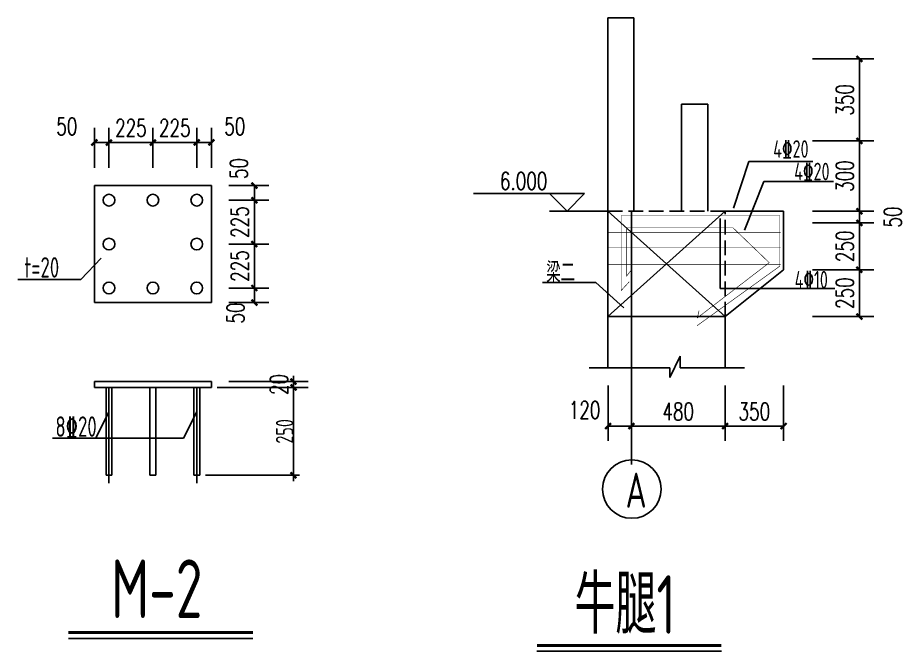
# Model space of a CAD drawing. Extents: x -73672 to 366960, y -527333 to 140666.
# Drawn here: x 228633 to 243781, y -410305 to -399485 of the extents above; entities that cross this region are included whole.
import ezdxf
from ezdxf.enums import TextEntityAlignment as Align

# ---------------------------------------------------------------- set-up
doc = ezdxf.new("R2010")
doc.units = 0
doc.header["$LTSCALE"] = 1000
doc.header["$MEASUREMENT"] = 0
doc.linetypes.add('DASH', pattern=[0.35, 0.25, -0.1])
for name, color, linetype in [('AXIS', 3, 'Continuous'), ('COLU_DE_TEXT', 7, 'Continuous'), ('DIM', 3, 'Continuous'), ('DIM_ELEV', 3, 'Continuous'), ('DOTE', 167, 'Continuous'), ('NUM', 3, 'Continuous'), ('建-尺寸', 3, 'Continuous'), ('文字', 7, 'Continuous')]:
    doc.layers.add(name, color=color, linetype=linetype)
doc.styles.add('_TCH_DIM', font='SIMPLEX', dxfattribs={"bigfont": 'GBCBIG'})
doc.styles.add('A-DIM_T3', font='SIMPLEX', dxfattribs={"width": 0.705882, "bigfont": 'GBCBIG'})
doc.styles.add('TSSD_Dimension', font='Tssdeng.shx', dxfattribs={"width": 0.7, "bigfont": '1hztxt.shx'})
doc.styles.add('TSSD_Label', font='Tssdeng.shx', dxfattribs={"width": 0.7, "bigfont": 'hztxt.shx'})
doc.styles.add('TSSD_Rein', font='Tssdeng.shx', dxfattribs={"width": 0.7, "bigfont": 'hztxt.shx'})
doc.dimstyles.new('A-DIM-100', dxfattribs={"dimtxt": 297.5, "dimasz": 100, "dimexe": 250, "dimexo": 300, "dimgap": 100, "dimtad": 1, "dimdec": 0, "dimzin": 0, "dimdsep": 46, "dimtxsty": 'A-DIM_T3', "dimblk": 'ARCHTICK', "dimcen": 0.09, "dimclrt": 7, "dimazin": 2, "dimtfac": 1, "dimtdec": 0, "dimtix": 1, "dimtmove": 2, "dimatfit": 3, "dimfxl": 0, "dimtolj": 1, "dimtzin": 0, "dimarcsym": 0})
doc.dimstyles.new('TSSD_10_1', dxfattribs={"dimtxt": 300, "dimasz": 100, "dimexe": 100, "dimexo": 100, "dimgap": 1, "dimtad": 1, "dimdec": 0, "dimlfac": 0.1, "dimzin": 0, "dimdsep": 46, "dimtxsty": 'TSSD_Dimension', "dimblk": 'ARCHTICK', "dimcen": 0, "dimdle": 100, "dimclrd": 3, "dimclre": 3, "dimclrt": 7, "dimadec": 0, "dimazin": 0, "dimtfac": 1, "dimtdec": 0, "dimtix": 1, "dimtmove": 2, "dimatfit": 3, "dimfxl": 0, "dimtolj": 1, "dimtzin": 0, "dimarcsym": 0})

# ---------------------------------------------------------------- blocks, each defined once
blk = doc.blocks.new('_ArchTick')
at = {"color": 0, "linetype": 'ByBlock', "const_width": 0.4}
blk.add_lwpolyline([(-0.5, -0.5), (0.5, 0.5)], dxfattribs=at)
blk = doc.blocks.new('*D7875')
at = {"layer": 'Defpoints', "color": 0}
for p in [(231942, -405799), (231742, -407299), (233345, -407299)]:
    blk.add_point(p, dxfattribs=at)
at = {"layer": 'DIM', "color": 3, "lineweight": -2}
for p, q in [((232042, -405799), (233445, -405799)), ((233345, -405699), (233345, -407399)), ((231842, -407299), (233445, -407299))]:
    blk.add_line(p, q, dxfattribs=at)
at = {"layer": 'DIM', "color": 3, "linetype": 'ByBlock', "lineweight": -2, "xscale": 100, "yscale": 100, "zscale": 100}
for p, rotation in [((233345, -405799), 90), ((233345, -407299), 270)]:
    blk.add_blockref('_ArchTick', p, dxfattribs=dict(at, rotation=rotation))
at = {"layer": 'DIM', "color": 7, "insert": (233194, -406549), "char_height": 300, "attachment_point": 5, "rotation": 90, "style": 'TSSD_Dimension'}
blk.add_mtext('\\A1;250', dxfattribs=at)
blk = doc.blocks.new('*D8802')
at = {"layer": 'Defpoints', "color": 0}
for p in [(240719, -405464), (241719, -405464), (240719, -406459)]:
    blk.add_point(p, dxfattribs=at)
at = {"layer": '建-尺寸', "color": 0, "lineweight": -2}
for p, q in [((240719, -405764), (240719, -406709)), ((241719, -405764), (241719, -406709)), ((241719, -406459), (240719, -406459))]:
    blk.add_line(p, q, dxfattribs=at)
at = {"layer": '建-尺寸', "color": 0, "linetype": 'ByBlock', "lineweight": -2, "xscale": 100, "yscale": 100, "zscale": 100, "rotation": 180}
blk.add_blockref('_ArchTick', (240719, -406459), dxfattribs=at)
at = {"layer": '建-尺寸', "color": 0, "linetype": 'ByBlock', "lineweight": -2, "xscale": 100, "yscale": 100, "zscale": 100}
blk.add_blockref('_ArchTick', (241719, -406459), dxfattribs=at)
at = {"layer": '建-尺寸', "color": 7, "insert": (241219, -406210), "char_height": 297.5, "attachment_point": 5, "style": 'A-DIM_T3'}
blk.add_mtext('\\A1;350', dxfattribs=at)
blk = doc.blocks.new('*D8803')
at = {"layer": 'Defpoints', "color": 0}
for p in [(239119, -405464), (240719, -405464), (239119, -406459)]:
    blk.add_point(p, dxfattribs=at)
at = {"layer": '建-尺寸', "color": 0, "lineweight": -2}
for p, q in [((239119, -405764), (239119, -406709)), ((240719, -405764), (240719, -406709)), ((240719, -406459), (239119, -406459))]:
    blk.add_line(p, q, dxfattribs=at)
at = {"layer": '建-尺寸', "color": 0, "linetype": 'ByBlock', "lineweight": -2, "xscale": 100, "yscale": 100, "zscale": 100, "rotation": 180}
blk.add_blockref('_ArchTick', (239119, -406459), dxfattribs=at)
at = {"layer": '建-尺寸', "color": 0, "linetype": 'ByBlock', "lineweight": -2, "xscale": 100, "yscale": 100, "zscale": 100}
blk.add_blockref('_ArchTick', (240719, -406459), dxfattribs=at)
at = {"layer": '建-尺寸', "color": 7, "insert": (239919, -406210), "char_height": 297.5, "attachment_point": 5, "style": 'A-DIM_T3'}
blk.add_mtext('\\A1;480', dxfattribs=at)
blk = doc.blocks.new('*D8804')
at = {"layer": 'Defpoints', "color": 0}
for p in [(238719, -405464), (239119, -405464), (238719, -406459)]:
    blk.add_point(p, dxfattribs=at)
at = {"layer": '建-尺寸', "color": 0, "lineweight": -2}
for p, q in [((238719, -405764), (238719, -406709)), ((239119, -405764), (239119, -406709)), ((239119, -406459), (238719, -406459))]:
    blk.add_line(p, q, dxfattribs=at)
at = {"layer": '建-尺寸', "color": 0, "linetype": 'ByBlock', "lineweight": -2, "xscale": 100, "yscale": 100, "zscale": 100, "rotation": 180}
blk.add_blockref('_ArchTick', (238719, -406459), dxfattribs=at)
at = {"layer": '建-尺寸', "color": 0, "linetype": 'ByBlock', "lineweight": -2, "xscale": 100, "yscale": 100, "zscale": 100}
blk.add_blockref('_ArchTick', (239119, -406459), dxfattribs=at)
at = {"layer": '建-尺寸', "color": 7, "insert": (238319, -406184), "char_height": 297.5, "attachment_point": 5, "style": 'A-DIM_T3'}
blk.add_mtext('\\A1;120', dxfattribs=at)
blk = doc.blocks.new('*D8805')
at = {"layer": 'Defpoints', "color": 0}
for p in [(241911, -400189), (241911, -401589), (243014, -401589)]:
    blk.add_point(p, dxfattribs=at)
at = {"layer": '建-尺寸', "color": 0, "lineweight": -2}
for p, q in [((242211, -400189), (243264, -400189)), ((243014, -400189), (243014, -401589)), ((242211, -401589), (243264, -401589))]:
    blk.add_line(p, q, dxfattribs=at)
at = {"layer": '建-尺寸', "color": 0, "linetype": 'ByBlock', "lineweight": -2, "xscale": 100, "yscale": 100, "zscale": 100}
for p, rotation in [((243014, -400189), 90), ((243014, -401589), 270)]:
    blk.add_blockref('_ArchTick', p, dxfattribs=dict(at, rotation=rotation))
at = {"layer": '建-尺寸', "color": 7, "insert": (242765, -400889), "char_height": 297.5, "attachment_point": 5, "rotation": 90, "style": 'A-DIM_T3'}
blk.add_mtext('\\A1;350', dxfattribs=at)
blk = doc.blocks.new('*D8806')
at = {"layer": 'Defpoints', "color": 0}
for p in [(241911, -401589), (241911, -402789), (243014, -402789)]:
    blk.add_point(p, dxfattribs=at)
at = {"layer": '建-尺寸', "color": 0, "lineweight": -2}
for p, q in [((242211, -401589), (243264, -401589)), ((243014, -401589), (243014, -402789)), ((242211, -402789), (243264, -402789))]:
    blk.add_line(p, q, dxfattribs=at)
at = {"layer": '建-尺寸', "color": 0, "linetype": 'ByBlock', "lineweight": -2, "xscale": 100, "yscale": 100, "zscale": 100}
for p, rotation in [((243014, -401589), 90), ((243014, -402789), 270)]:
    blk.add_blockref('_ArchTick', p, dxfattribs=dict(at, rotation=rotation))
at = {"layer": '建-尺寸', "color": 7, "insert": (242765, -402189), "char_height": 297.5, "attachment_point": 5, "rotation": 90, "style": 'A-DIM_T3'}
blk.add_mtext('\\A1;300', dxfattribs=at)
blk = doc.blocks.new('*D8807')
at = {"layer": 'Defpoints', "color": 0}
for p in [(241911, -402789), (241911, -402989), (243014, -402989)]:
    blk.add_point(p, dxfattribs=at)
at = {"layer": '建-尺寸', "color": 0, "lineweight": -2}
for p, q in [((242211, -402789), (243264, -402789)), ((243014, -402789), (243014, -402989)), ((242211, -402989), (243264, -402989))]:
    blk.add_line(p, q, dxfattribs=at)
at = {"layer": '建-尺寸', "color": 0, "linetype": 'ByBlock', "lineweight": -2, "xscale": 100, "yscale": 100, "zscale": 100}
for p, rotation in [((243014, -402789), 90), ((243014, -402989), 270)]:
    blk.add_blockref('_ArchTick', p, dxfattribs=dict(at, rotation=rotation))
at = {"layer": '建-尺寸', "color": 7, "insert": (243586, -402889), "char_height": 297.5, "attachment_point": 5, "rotation": 90, "style": 'A-DIM_T3'}
blk.add_mtext('\\A1;50', dxfattribs=at)
blk = doc.blocks.new('*D8808')
at = {"layer": 'Defpoints', "color": 0}
for p in [(241911, -402989), (241911, -403789), (243014, -403789)]:
    blk.add_point(p, dxfattribs=at)
at = {"layer": '建-尺寸', "color": 0, "lineweight": -2}
for p, q in [((242211, -402989), (243264, -402989)), ((243014, -402989), (243014, -403789)), ((242211, -403789), (243264, -403789))]:
    blk.add_line(p, q, dxfattribs=at)
at = {"layer": '建-尺寸', "color": 0, "linetype": 'ByBlock', "lineweight": -2, "xscale": 100, "yscale": 100, "zscale": 100}
for p, rotation in [((243014, -402989), 90), ((243014, -403789), 270)]:
    blk.add_blockref('_ArchTick', p, dxfattribs=dict(at, rotation=rotation))
at = {"layer": '建-尺寸', "color": 7, "insert": (242765, -403389), "char_height": 297.5, "attachment_point": 5, "rotation": 90, "style": 'A-DIM_T3'}
blk.add_mtext('\\A1;250', dxfattribs=at)
blk = doc.blocks.new('*D8809')
at = {"layer": 'Defpoints', "color": 0}
for p in [(241911, -403789), (241911, -404589), (243014, -404589)]:
    blk.add_point(p, dxfattribs=at)
at = {"layer": '建-尺寸', "color": 0, "lineweight": -2}
for p, q in [((242211, -403789), (243264, -403789)), ((243014, -403789), (243014, -404589)), ((242211, -404589), (243264, -404589))]:
    blk.add_line(p, q, dxfattribs=at)
at = {"layer": '建-尺寸', "color": 0, "linetype": 'ByBlock', "lineweight": -2, "xscale": 100, "yscale": 100, "zscale": 100}
for p, rotation in [((243014, -403789), 90), ((243014, -404589), 270)]:
    blk.add_blockref('_ArchTick', p, dxfattribs=dict(at, rotation=rotation))
at = {"layer": '建-尺寸', "color": 7, "insert": (242765, -404189), "char_height": 297.5, "attachment_point": 5, "rotation": 90, "style": 'A-DIM_T3'}
blk.add_mtext('\\A1;250', dxfattribs=at)
blk = doc.blocks.new('*D9079')
at = {"layer": 'Defpoints', "color": 0}
for p in [(230192, -401616), (229942, -402351), (230192, -402351)]:
    blk.add_point(p, dxfattribs=at)
at = {"layer": '建-尺寸', "color": 0, "lineweight": -2}
for p, q in [((229942, -402051), (229942, -401366)), ((230192, -402051), (230192, -401366)), ((229942, -401616), (230192, -401616))]:
    blk.add_line(p, q, dxfattribs=at)
at = {"layer": '建-尺寸', "color": 0, "linetype": 'ByBlock', "lineweight": -2, "xscale": 100, "yscale": 100, "zscale": 100, "rotation": 180}
blk.add_blockref('_ArchTick', (229942, -401616), dxfattribs=at)
at = {"layer": '建-尺寸', "color": 0, "linetype": 'ByBlock', "lineweight": -2, "xscale": 100, "yscale": 100, "zscale": 100}
blk.add_blockref('_ArchTick', (230192, -401616), dxfattribs=at)
at = {"layer": '建-尺寸', "color": 7, "insert": (229472, -401341), "char_height": 297.5, "attachment_point": 5, "style": 'A-DIM_T3'}
blk.add_mtext('\\A1;50', dxfattribs=at)
blk = doc.blocks.new('*D9080')
at = {"layer": 'Defpoints', "color": 0}
for p in [(230942, -401616), (230192, -402351), (230942, -402351)]:
    blk.add_point(p, dxfattribs=at)
at = {"layer": '建-尺寸', "color": 0, "lineweight": -2}
for p, q in [((230192, -402051), (230192, -401366)), ((230942, -402051), (230942, -401366)), ((230192, -401616), (230942, -401616))]:
    blk.add_line(p, q, dxfattribs=at)
at = {"layer": '建-尺寸', "color": 0, "linetype": 'ByBlock', "lineweight": -2, "xscale": 100, "yscale": 100, "zscale": 100, "rotation": 180}
blk.add_blockref('_ArchTick', (230192, -401616), dxfattribs=at)
at = {"layer": '建-尺寸', "color": 0, "linetype": 'ByBlock', "lineweight": -2, "xscale": 100, "yscale": 100, "zscale": 100}
blk.add_blockref('_ArchTick', (230942, -401616), dxfattribs=at)
at = {"layer": '建-尺寸', "color": 7, "insert": (230567, -401367), "char_height": 297.5, "attachment_point": 5, "style": 'A-DIM_T3'}
blk.add_mtext('\\A1;225', dxfattribs=at)
blk = doc.blocks.new('*D9081')
at = {"layer": 'Defpoints', "color": 0}
for p in [(231692, -401616), (230942, -402351), (231692, -402351)]:
    blk.add_point(p, dxfattribs=at)
at = {"layer": '建-尺寸', "color": 0, "lineweight": -2}
for p, q in [((230942, -402051), (230942, -401366)), ((231692, -402051), (231692, -401366)), ((230942, -401616), (231692, -401616))]:
    blk.add_line(p, q, dxfattribs=at)
at = {"layer": '建-尺寸', "color": 0, "linetype": 'ByBlock', "lineweight": -2, "xscale": 100, "yscale": 100, "zscale": 100, "rotation": 180}
blk.add_blockref('_ArchTick', (230942, -401616), dxfattribs=at)
at = {"layer": '建-尺寸', "color": 0, "linetype": 'ByBlock', "lineweight": -2, "xscale": 100, "yscale": 100, "zscale": 100}
blk.add_blockref('_ArchTick', (231692, -401616), dxfattribs=at)
at = {"layer": '建-尺寸', "color": 7, "insert": (231317, -401367), "char_height": 297.5, "attachment_point": 5, "style": 'A-DIM_T3'}
blk.add_mtext('\\A1;225', dxfattribs=at)
blk = doc.blocks.new('*D9082')
at = {"layer": 'Defpoints', "color": 0}
for p in [(231942, -401616), (231692, -402351), (231942, -402351)]:
    blk.add_point(p, dxfattribs=at)
at = {"layer": '建-尺寸', "color": 0, "lineweight": -2}
for p, q in [((231692, -402051), (231692, -401366)), ((231942, -402051), (231942, -401366)), ((231692, -401616), (231942, -401616))]:
    blk.add_line(p, q, dxfattribs=at)
at = {"layer": '建-尺寸', "color": 0, "linetype": 'ByBlock', "lineweight": -2, "xscale": 100, "yscale": 100, "zscale": 100, "rotation": 180}
blk.add_blockref('_ArchTick', (231692, -401616), dxfattribs=at)
at = {"layer": '建-尺寸', "color": 0, "linetype": 'ByBlock', "lineweight": -2, "xscale": 100, "yscale": 100, "zscale": 100}
blk.add_blockref('_ArchTick', (231942, -401616), dxfattribs=at)
at = {"layer": '建-尺寸', "color": 7, "insert": (232342, -401341), "char_height": 297.5, "attachment_point": 5, "style": 'A-DIM_T3'}
blk.add_mtext('\\A1;50', dxfattribs=at)
blk = doc.blocks.new('*D9083')
at = {"layer": 'Defpoints', "color": 0}
for p in [(231942, -402351), (231942, -402601), (232676, -402601)]:
    blk.add_point(p, dxfattribs=at)
at = {"layer": '建-尺寸', "color": 0, "lineweight": -2}
for p, q in [((232242, -402351), (232926, -402351)), ((232676, -402351), (232676, -402601)), ((232242, -402601), (232926, -402601))]:
    blk.add_line(p, q, dxfattribs=at)
at = {"layer": '建-尺寸', "color": 0, "linetype": 'ByBlock', "lineweight": -2, "xscale": 100, "yscale": 100, "zscale": 100}
for p, rotation in [((232676, -402351), 90), ((232676, -402601), 270)]:
    blk.add_blockref('_ArchTick', p, dxfattribs=dict(at, rotation=rotation))
at = {"layer": '建-尺寸', "color": 7, "insert": (232412, -402060), "char_height": 297.5, "attachment_point": 5, "rotation": 90, "style": 'A-DIM_T3'}
blk.add_mtext('\\A1;50', dxfattribs=at)
blk = doc.blocks.new('*D9084')
at = {"layer": 'Defpoints', "color": 0}
for p in [(231942, -402601), (231942, -403351), (232676, -403351)]:
    blk.add_point(p, dxfattribs=at)
at = {"layer": '建-尺寸', "color": 0, "lineweight": -2}
for p, q in [((232242, -402601), (232926, -402601)), ((232676, -402601), (232676, -403351)), ((232242, -403351), (232926, -403351))]:
    blk.add_line(p, q, dxfattribs=at)
at = {"layer": '建-尺寸', "color": 0, "linetype": 'ByBlock', "lineweight": -2, "xscale": 100, "yscale": 100, "zscale": 100}
for p, rotation in [((232676, -402601), 90), ((232676, -403351), 270)]:
    blk.add_blockref('_ArchTick', p, dxfattribs=dict(at, rotation=rotation))
at = {"layer": '建-尺寸', "color": 7, "insert": (232428, -402976), "char_height": 297.5, "attachment_point": 5, "rotation": 90, "style": 'A-DIM_T3'}
blk.add_mtext('\\A1;225', dxfattribs=at)
blk = doc.blocks.new('*D9085')
at = {"layer": 'Defpoints', "color": 0}
for p in [(231942, -403351), (231942, -404101), (232676, -404101)]:
    blk.add_point(p, dxfattribs=at)
at = {"layer": '建-尺寸', "color": 0, "lineweight": -2}
for p, q in [((232242, -403351), (232926, -403351)), ((232676, -403351), (232676, -404101)), ((232242, -404101), (232926, -404101))]:
    blk.add_line(p, q, dxfattribs=at)
at = {"layer": '建-尺寸', "color": 0, "linetype": 'ByBlock', "lineweight": -2, "xscale": 100, "yscale": 100, "zscale": 100}
for p, rotation in [((232676, -403351), 90), ((232676, -404101), 270)]:
    blk.add_blockref('_ArchTick', p, dxfattribs=dict(at, rotation=rotation))
at = {"layer": '建-尺寸', "color": 7, "insert": (232428, -403726), "char_height": 297.5, "attachment_point": 5, "rotation": 90, "style": 'A-DIM_T3'}
blk.add_mtext('\\A1;225', dxfattribs=at)
blk = doc.blocks.new('*D9086')
at = {"layer": 'Defpoints', "color": 0}
for p in [(231942, -404101), (231942, -404351), (232676, -404351)]:
    blk.add_point(p, dxfattribs=at)
at = {"layer": '建-尺寸', "color": 0, "lineweight": -2}
for p, q in [((232242, -404101), (232926, -404101)), ((232676, -404101), (232676, -404351)), ((232242, -404351), (232926, -404351))]:
    blk.add_line(p, q, dxfattribs=at)
at = {"layer": '建-尺寸', "color": 0, "linetype": 'ByBlock', "lineweight": -2, "xscale": 100, "yscale": 100, "zscale": 100}
for p, rotation in [((232676, -404101), 90), ((232676, -404351), 270)]:
    blk.add_blockref('_ArchTick', p, dxfattribs=dict(at, rotation=rotation))
at = {"layer": '建-尺寸', "color": 7, "insert": (232356, -404529), "char_height": 297.5, "attachment_point": 5, "rotation": 90, "style": 'A-DIM_T3'}
blk.add_mtext('\\A1;50', dxfattribs=at)
blk = doc.blocks.new('*D9087')
at = {"layer": 'Defpoints', "color": 0}
for p in [(231942, -405699), (231942, -405799), (233345, -405699)]:
    blk.add_point(p, dxfattribs=at)
at = {"layer": '建-尺寸', "color": 0, "lineweight": -2}
for p, q in [((233345, -405699), (233345, -405599)), ((232242, -405699), (233595, -405699)), ((232242, -405799), (233595, -405799)), ((233345, -405799), (233345, -405699)), ((233345, -405799), (233345, -405899))]:
    blk.add_line(p, q, dxfattribs=at)
at = {"layer": '建-尺寸', "color": 0, "linetype": 'ByBlock', "lineweight": -2, "xscale": 100, "yscale": 100, "zscale": 100}
for p, rotation in [((233345, -405699), 270), ((233345, -405799), 90)]:
    blk.add_blockref('_ArchTick', p, dxfattribs=dict(at, rotation=rotation))
at = {"layer": '建-尺寸', "color": 7, "insert": (233097, -405749), "char_height": 297.5, "attachment_point": 5, "rotation": 90, "style": 'A-DIM_T3'}
blk.add_mtext('\\A1;20', dxfattribs=at)

msp = doc.modelspace()

# ---------------------------------------------------------------- linework, layer by layer
at = {"color": 0}
for p, q in [((238718.57, -402789.06), (238718.57, -399484.91)), ((238718.57, -399484.91), (239163.08, -399484.91)), ((239163.08, -399484.91), (239163.08, -402789.06)), ((240421.94, -400960.69), (239977.43, -400960.69)), ((239977.43, -400960.69), (239977.43, -402789.06)), ((240421.94, -402789.06), (240421.94, -400960.69)), ((229941.91, -402350.54), (229941.91, -404350.54)), ((231941.91, -402350.54), (229941.91, -402350.54)), ((231941.91, -404350.54), (231941.91, -402350.54)), ((238718.57, -404589.06), (240718.57, -402789.06)), ((238718.57, -402789.06), (240718.57, -404589.06)), ((238512.15, -404007.33), (237601.84, -404007.33)), ((238990.21, -404439.97), (238512.15, -404007.33)), ((229941.91, -404350.54), (231941.91, -404350.54)), ((240718.57, -404589.06), (238718.57, -404589.06))]:
    msp.add_line(p, q, dxfattribs=at)
for p, q in [((240865.17, -402735.15), (241124.82, -401941.51)), ((241124.82, -401941.51), (242219.32, -401941.51)), ((241050.68, -403112.12), (241379.89, -402281.25)), ((241379.89, -402281.25), (242571.33, -402281.25)), ((238718.57, -402789.06), (238718.57, -405464.22)), ((241718.57, -402789.06), (240718.57, -402789.06)), ((241718.57, -402789.06), (241718.57, -403789.06)), ((240637.01, -402913.94), (240637.01, -404111.87)), ((230059.8, -403590.91), (229708.55, -403952.89)), ((241718.57, -403789.06), (240718.57, -404589.06)), ((229708.55, -403952.89), (228632.83, -403952.89)), ((240637.01, -404111.87), (242597.59, -404111.87)), ((240718.57, -404589.06), (240718.57, -405463.88)), ((239949.94, -405264.86), (239773.17, -405626.8)), ((239949.94, -405463.88), (239949.94, -405264.86)), ((239773.17, -405464.22), (238394.58, -405464.22)), ((239773.17, -405626.8), (239773.17, -405464.22)), ((241052.22, -405463.88), (239949.94, -405463.88)), ((229941.91, -405699.21), (231941.91, -405699.21)), ((229941.91, -405699.21), (229941.91, -405799.21)), ((229941.91, -405799.21), (231941.91, -405799.21)), ((230141.91, -405799.21), (230141.91, -407299.21)), ((230241.91, -405799.21), (230241.91, -407299.21)), ((230891.91, -405799.21), (230891.91, -407299.21)), ((230991.91, -405799.21), (230991.91, -407299.21)), ((231641.91, -405799.21), (231641.91, -407299.21)), ((231741.91, -405799.21), (231741.91, -407299.21)), ((231941.91, -405699.21), (231941.91, -405799.21)), ((230191.91, -406214.18), (229964.57, -406664.8)), ((231691.91, -406214.18), (231464.57, -406664.8)), ((231464.57, -406664.8), (229225.04, -406664.8)), ((230141.91, -407299.21), (230241.91, -407299.21)), ((230891.91, -407299.21), (230991.91, -407299.21)), ((231641.91, -407299.21), (231741.91, -407299.21))]:
    msp.add_line(p, q)
at = {"linetype": 'DASH'}
for p, q in [((240718.57, -402789.06), (238718.57, -402789.06)), ((240718.57, -404589.06), (240718.57, -402789.06))]:
    msp.add_line(p, q, dxfattribs=at)
at = {"const_width": 10}
for points in [[(241655.2, -403734.51), (241655.2, -402861.88), (238943.53, -402861.88), (238943.53, -404144.77), (239081.49, -403994.27)], [(239038.51, -403073.02), (240855.13, -403073.02), (241474.36, -403668.74), (240245.3, -404610.62), (240274.7, -404488.14)], [(239038.51, -403073.02), (239038.51, -403895.08), (239131.47, -403774.74)], [(241666.78, -403157.54), (238711.7, -403157.54)], [(241666.78, -403408.37), (238711.7, -403408.37)], [(241666.78, -403698.39), (238711.7, -403698.39)], [(241653.66, -403728.25), (240239.43, -404745.54)]]:
    msp.add_lwpolyline(points, dxfattribs=at)
for centre in [(230191.91, -402600.54), (230941.91, -402600.54), (231691.91, -402600.54), (230191.91, -403350.54), (231691.91, -403350.54), (230191.91, -404100.54), (230941.91, -404100.54), (231691.91, -404100.54)]:
    msp.add_circle(centre, 100)
at = {"color": 0, "linetype": 'ByBlock', "lineweight": -2}
msp.add_circle((239125.69, -407534.28), 500, dxfattribs=at)
at = {"layer": 'AXIS'}
for p, q in [((230191.91, -405799.21), (230191.91, -407431.55)), ((231691.91, -405799.21), (231691.91, -407431.75))]:
    msp.add_line(p, q, dxfattribs=at)
at = {"layer": 'DIM_ELEV'}
for p, q in [((238318.57, -402489.06), (236418.57, -402489.06)), ((238018.57, -402789.06), (237718.57, -402489.06)), ((238018.57, -402789.06), (238318.57, -402489.06)), ((238718.57, -402789.06), (237718.57, -402789.06))]:
    msp.add_line(p, q, dxfattribs=at)
at = {"layer": 'DOTE'}
msp.add_line((239118.57, -402789.06), (239118.57, -407117.99), dxfattribs=at)
at = {"layer": 'NUM'}
for p, q in [((229499.4, -410086.53), (232650.16, -410086.53)), ((237505.11, -410304.86), (240655.87, -410304.86))]:
    msp.add_line(p, q, dxfattribs=at)
at = {"layer": 'NUM', "const_width": 50}
for points in [[(229499.4, -409986.53), (232650.16, -409986.53)], [(237505.11, -410204.86), (240655.87, -410204.86)]]:
    msp.add_lwpolyline(points, dxfattribs=at)

# ---------------------------------------------------------------- texts
at = {"layer": 'COLU_DE_TEXT', "style": 'TSSD_Rein', "width": 0.7}
for s, height, p in [('t=20', 350, (228744.02, -403924.17)), ('8%%13220', 350, (229276.27, -406642.59)), ('A', 600, (239019.15, -407854.15))]:
    msp.add_text(s, height=height, dxfattribs=at).set_placement(p)
at = {"layer": 'DIM_ELEV', "color": 7, "style": '_TCH_DIM', "width": 0.705882}
msp.add_text('6.000', height=297.5, dxfattribs=at).set_placement((236872.27, -402421.69))
at = {"layer": 'NUM', "style": 'TSSD_Label', "width": 0.7}
for s, height, p in [('梁二', 350, (237909.69, -403818.37)), ('M-2', 1000, (231007.75, -409236.53)), ('牛腿1', 1000, (239013.45, -409454.86))]:
    msp.add_text(s, height=height, dxfattribs=at).set_placement(p, align=Align.MIDDLE)
at = {"layer": '文字', "style": 'TSSD_Dimension', "width": 0.7}
for s, p in [('4%%13220', (241541.8, -401876.86)), ('4%%13220', (241900.35, -402260.94)), ('4%%13210', (241908.19, -404108.96))]:
    msp.add_text(s, height=300, dxfattribs=at).set_placement(p)

# ---------------------------------------------------------------- dimensions: what is measured, and where the dimension line sits
at = {"layer": 'DIM'}
dim = msp.add_linear_dim(base=(233345.49, -407299.21), p1=(231941.91, -405799.21), p2=(231741.91, -407299.21), angle=90, text='250', dimstyle='TSSD_10_1', dxfattribs=at)
dim.commit()
dim.dimension.update_dxf_attribs({"geometry": '*D7875', "text_midpoint": (233194.49, -406549.21)})
at = {"layer": '建-尺寸'}
for p1, p2, distance, text, picture, middle in [((241910.76, -400189.06), (241910.76, -401589.06), 1102.81, '350', '*D8805', (242764.82, -400889.06)), ((241910.76, -401589.06), (241910.76, -402789.06), 1102.81, '300', '*D8806', (242764.82, -402189.06)), ((241910.76, -402989.06), (241910.76, -403789.06), 1102.81, '250', '*D8808', (242764.82, -403389.06)), ((241910.76, -403789.06), (241910.76, -404589.06), 1102.81, '250', '*D8809', (242764.82, -404189.06)), ((240718.57, -405463.88), (239118.57, -405463.88), 994.77, '480', '*D8803', (239918.57, -406209.9)), ((241718.57, -405463.88), (240718.57, -405463.88), 994.77, '350', '*D8802', (241218.57, -406209.9))]:
    dim = msp.add_aligned_dim(p1=p1, p2=p2, distance=distance, text=text, dimstyle='A-DIM-100', dxfattribs=at)
    dim.commit()
    dim.dimension.update_dxf_attribs({"geometry": picture, "text_midpoint": middle})
at = {"layer": '建-尺寸', "color": 0}
for base, p1, p2, angle, picture, middle in [((230191.91, -401616.14), (229941.91, -402350.54), (230191.91, -402350.54), 0, '*D9079', (229471.91, -401341.14)), ((231941.91, -401616.14), (231691.91, -402350.54), (231941.91, -402350.54), 0, '*D9082', (232341.91, -401341.14)), ((232676.3, -402600.54), (231941.91, -402350.54), (231941.91, -402600.54), 270, '*D9083', (232412.44, -402059.54)), ((232676.3, -404350.54), (231941.91, -404100.54), (231941.91, -404350.54), 270, '*D9086', (232356.39, -404529.36))]:
    dim = msp.add_linear_dim(base=base, p1=p1, p2=p2, angle=angle, text='50', dimstyle='A-DIM-100', dxfattribs=at)
    dim.commit()
    dim.dimension.update_dxf_attribs({"geometry": picture, "text_midpoint": middle, "dimtype": 161})
for p1, p2, distance, text, picture, middle in [((230191.91, -402350.54), (230941.91, -402350.54), 734.4, '225', '*D9080', (230566.91, -401367.39)), ((230941.91, -402350.54), (231691.91, -402350.54), 734.4, '225', '*D9081', (231316.91, -401367.39)), ((231941.91, -402600.54), (231941.91, -403350.54), 734.4, '225', '*D9084', (232427.55, -402975.54)), ((231941.91, -403350.54), (231941.91, -404100.54), 734.4, '225', '*D9085', (232427.55, -403725.54)), ((231941.91, -405799.21), (231941.91, -405699.21), -1403.58, '20', '*D9087', (233096.74, -405749.21))]:
    dim = msp.add_aligned_dim(p1=p1, p2=p2, distance=distance, text=text, dimstyle='A-DIM-100', dxfattribs=at)
    dim.commit()
    dim.dimension.update_dxf_attribs({"geometry": picture, "text_midpoint": middle})
at = {"layer": '建-尺寸'}
for base, p1, p2, angle, text, picture, middle in [((243013.57, -402989.06), (241910.76, -402789.06), (241910.76, -402989.06), 270, '50', '*D8807', (243586.07, -402889.06)), ((238718.57, -406458.65), (239118.57, -405463.88), (238718.57, -405463.88), 180, '120', '*D8804', (238318.57, -406183.65))]:
    dim = msp.add_linear_dim(base=base, p1=p1, p2=p2, angle=angle, text=text, dimstyle='A-DIM-100', dxfattribs=at)
    dim.commit()
    dim.dimension.update_dxf_attribs({"geometry": picture, "text_midpoint": middle, "dimtype": 161})

doc.saveas('drawing.dxf')
